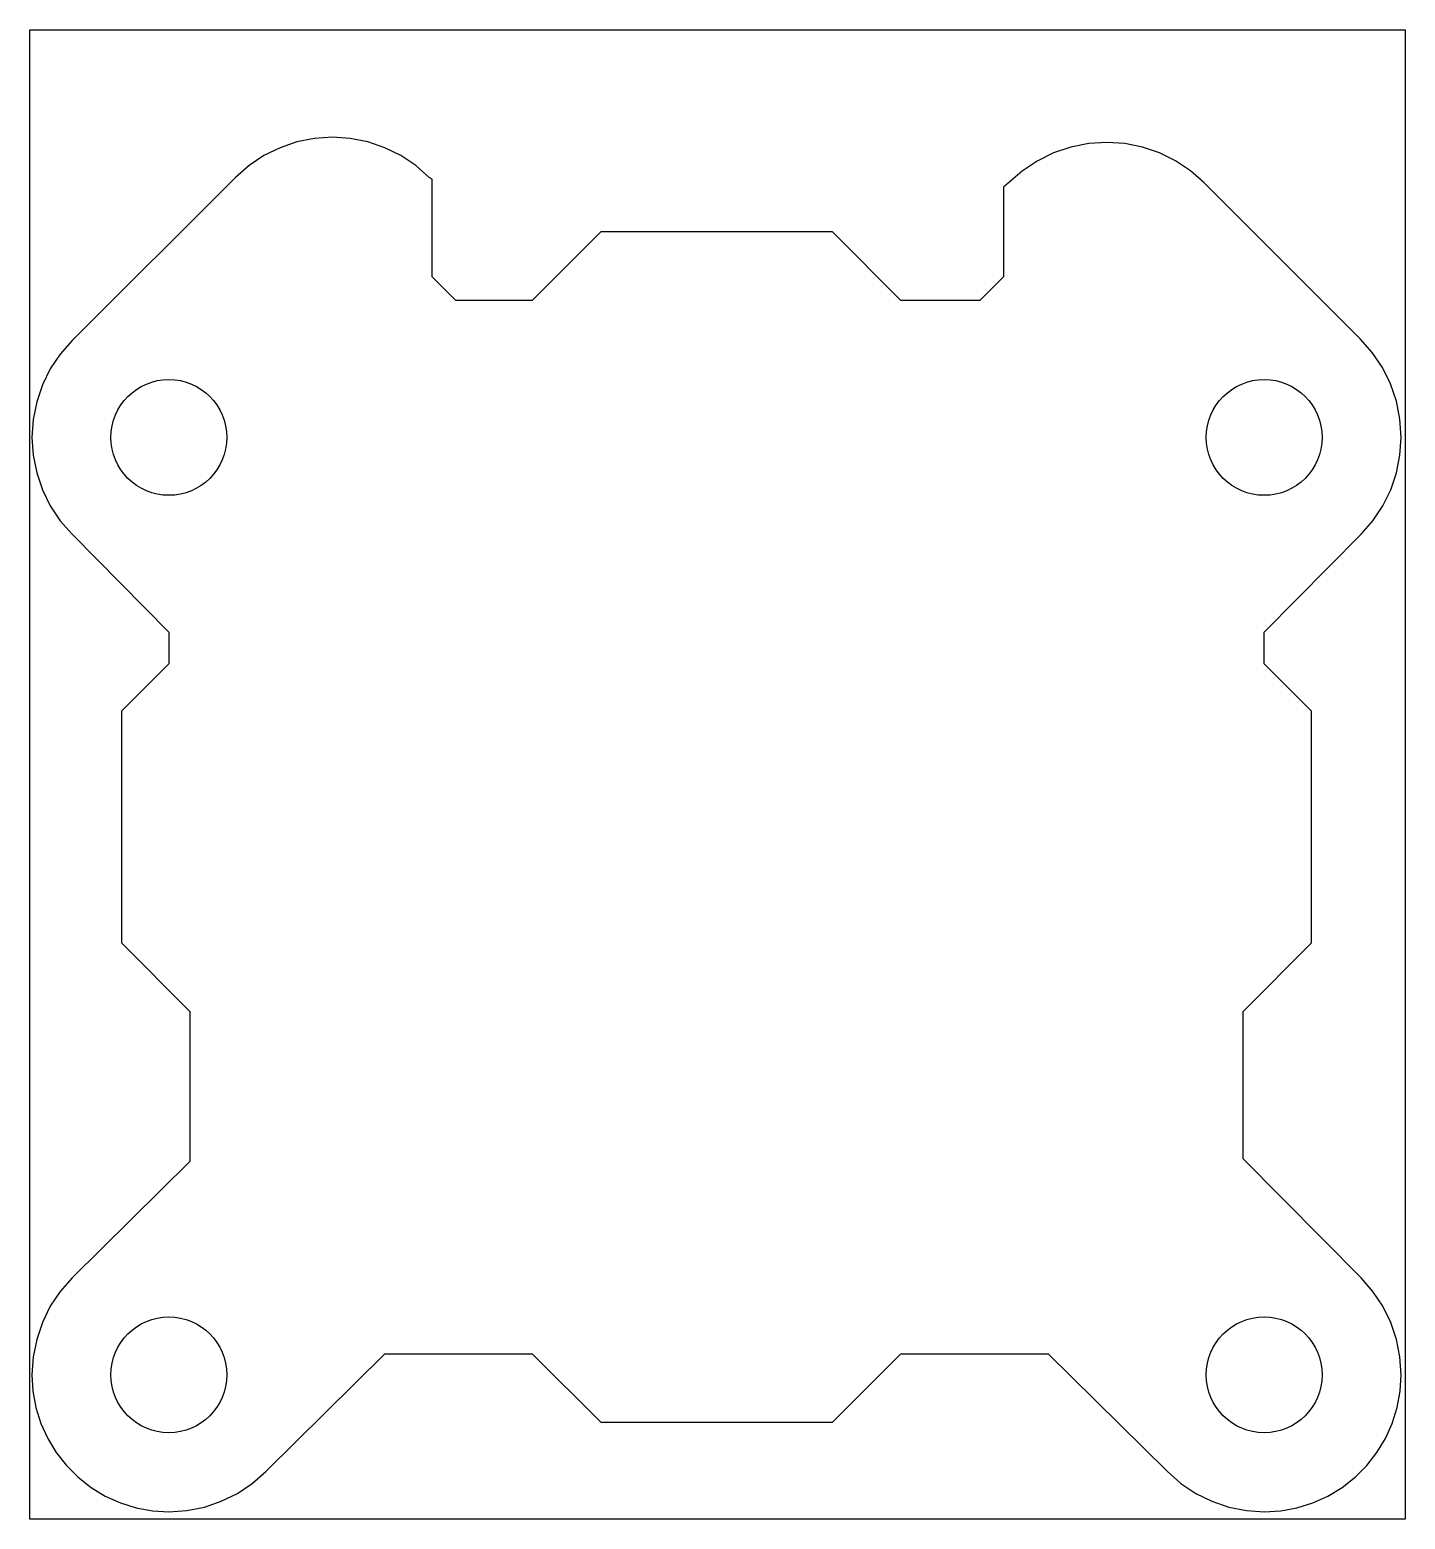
# Model space of a CAD drawing. Header units: millimetres. Extents: x -115.6 to -89.5, y 91.3 to 119.6.
import ezdxf

# ---------------------------------------------------------------- set-up
doc = ezdxf.new("R2010")
doc.units = ezdxf.units.MM
doc.layers.get('0').update_dxf_attribs({"linetype": 'CONTINUOUS'})

msp = doc.modelspace()

# ---------------------------------------------------------------- linework, layer by layer
for points in [[(-89.473, 91.308), (-115.592, 91.308), (-115.592, 119.59), (-89.473, 119.59)], [(-99.05, 114.45), (-100.35, 115.75), (-104.75, 115.75), (-106.05, 114.45), (-107.5, 114.45), (-107.95, 114.9), (-107.95, 116.75), (-108.006, 116.786), (-108.262, 117.011), (-108.545, 117.2), (-108.85, 117.35), (-109.172, 117.459), (-109.506, 117.526), (-109.845, 117.548), (-110.184, 117.526), (-110.518, 117.459), (-110.84, 117.35), (-111.145, 117.2), (-111.428, 117.011), (-111.683, 116.786), (-114.788, 113.688), (-115.013, 113.433), (-115.202, 113.15), (-115.352, 112.845), (-115.461, 112.523), (-115.528, 112.189), (-115.55, 111.85), (-115.528, 111.511), (-115.461, 111.177), (-115.352, 110.855), (-115.202, 110.55), (-115.013, 110.267), (-114.788, 110.012), (-112.95, 108.15), (-112.95, 107.55), (-113.85, 106.65), (-113.85, 102.25), (-112.55, 100.95), (-112.55, 98.1), (-114.788, 95.888), (-115.013, 95.633), (-115.202, 95.35), (-115.352, 95.045), (-115.461, 94.723), (-115.528, 94.389), (-115.55, 94.05), (-115.531, 93.737), (-115.474, 93.428), (-115.381, 93.128), (-115.252, 92.842), (-115.09, 92.573), (-114.896, 92.326), (-114.674, 92.104), (-114.427, 91.91), (-114.158, 91.748), (-113.872, 91.619), (-113.572, 91.526), (-113.263, 91.469), (-112.95, 91.45), (-112.611, 91.472), (-112.277, 91.539), (-111.955, 91.648), (-111.65, 91.798), (-111.367, 91.987), (-111.112, 92.212), (-108.85, 94.45), (-106.05, 94.45), (-104.75, 93.15), (-100.35, 93.15), (-99.05, 94.45), (-96.25, 94.45), (-93.988, 92.212), (-93.733, 91.987), (-93.45, 91.798), (-93.145, 91.648), (-92.823, 91.539), (-92.489, 91.472), (-92.15, 91.45), (-91.837, 91.469), (-91.528, 91.526), (-91.228, 91.619), (-90.942, 91.748), (-90.673, 91.91), (-90.426, 92.104), (-90.204, 92.326), (-90.01, 92.573), (-89.848, 92.842), (-89.719, 93.128), (-89.626, 93.428), (-89.569, 93.737), (-89.55, 94.05), (-89.572, 94.389), (-89.639, 94.723), (-89.748, 95.045), (-89.898, 95.35), (-90.087, 95.633), (-90.312, 95.888), (-92.55, 98.15), (-92.55, 100.95), (-91.25, 102.25), (-91.25, 106.65), (-92.15, 107.55), (-92.15, 108.15), (-90.312, 110.012), (-90.087, 110.267), (-89.898, 110.55), (-89.748, 110.855), (-89.639, 111.177), (-89.572, 111.511), (-89.55, 111.85), (-89.573, 112.196), (-89.64, 112.536), (-89.752, 112.864), (-89.905, 113.175), (-90.098, 113.463), (-90.326, 113.724), (-93.297, 116.69), (-93.553, 116.914), (-93.836, 117.103), (-94.141, 117.254), (-94.463, 117.363), (-94.797, 117.429), (-95.136, 117.452), (-95.482, 117.429), (-95.822, 117.361), (-96.15, 117.25), (-96.461, 117.097), (-96.749, 116.904), (-97.01, 116.676), (-97.1, 116.6), (-97.1, 114.9), (-97.55, 114.45)]]:
    msp.add_lwpolyline(points, close=True)
for centre in [(-112.95, 111.85), (-92.15, 111.85), (-112.95, 94.05), (-92.15, 94.05)]:
    msp.add_circle(centre, 1.1)

doc.saveas('drawing.dxf')
